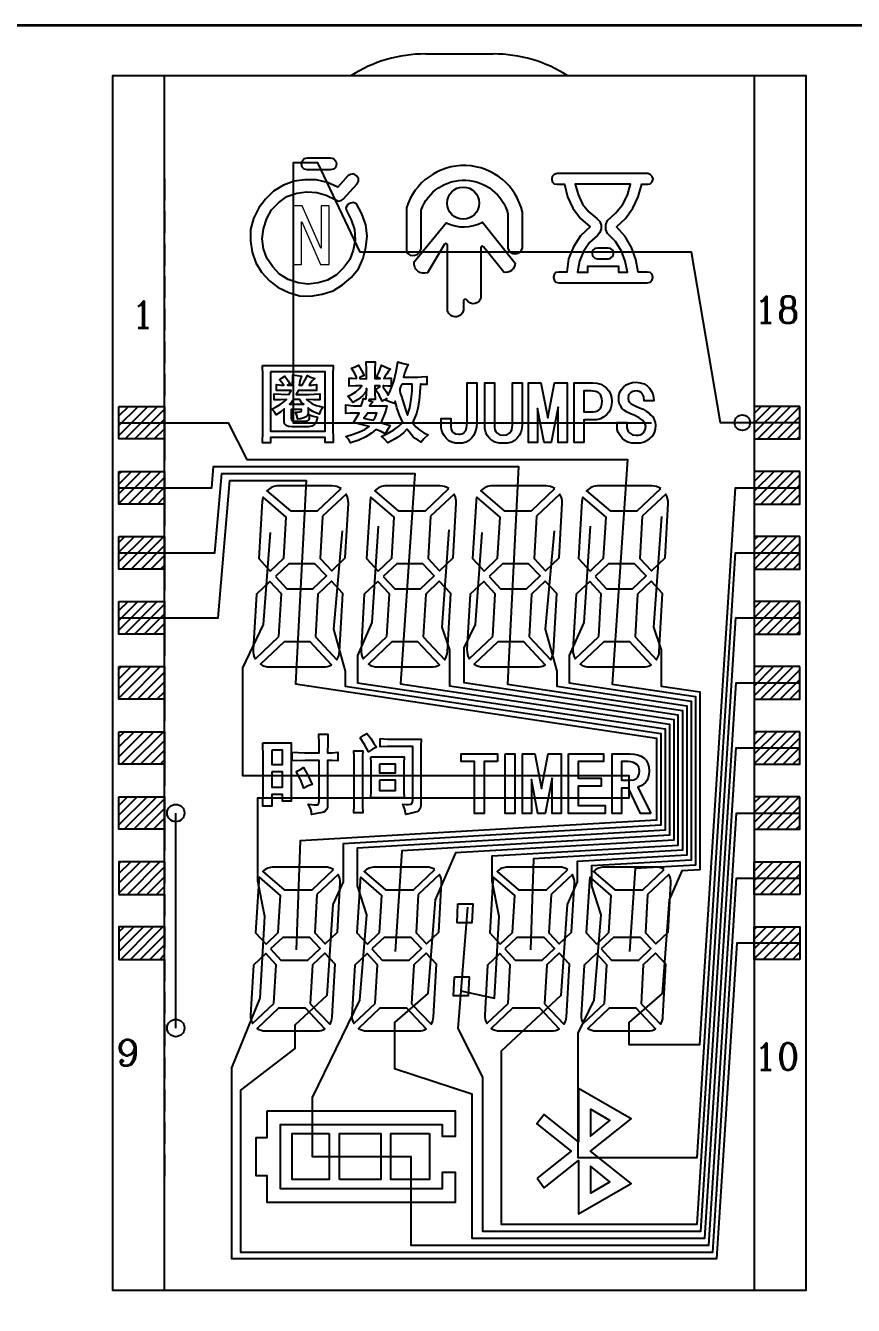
# Model space of a CAD drawing. Header units: millimetres. Extents: x 625 to 800, y 257 to 308.
# Drawn here: x 728.03 to 747.12, y 278.74 to 308.25 of the extents above; entities that cross this region are included whole.
import ezdxf

# ---------------------------------------------------------------- set-up
doc = ezdxf.new("R2010")
doc.units = ezdxf.units.MM
doc.linetypes.add('DASHED', pattern=[0.75, 0.5, -0.25])
doc.layers.add('B', color=4, linetype='Continuous')
doc.layers.add('SEG1', color=5, linetype='Continuous')
doc.styles.add('ROMANC', font='romanc', dxfattribs={"width": 0.8, "height": 1})

msp = doc.modelspace()

# ---------------------------------------------------------------- hatches: boundary and pattern name
h = msp.add_hatch()
h.set_pattern_fill('ANSI31', color=256, scale=0.05, style=0)
h.set_pattern_definition([(45, (-53.55466, 0), (-0.112253202, 0.112253202), [])])
h.paths.add_polyline_path([(730.18, 290.468), (731.23, 290.468), (731.23, 289.718), (730.18, 289.718)])
h.paths.add_polyline_path([(730.18, 291.968), (731.23, 291.968), (731.23, 291.218), (730.18, 291.218)])
h.paths.add_polyline_path([(730.18, 293.468), (731.23, 293.468), (731.23, 292.718), (730.18, 292.718)])
h.paths.add_polyline_path([(730.18, 294.968), (731.23, 294.968), (731.23, 294.218), (730.18, 294.218)])
h.paths.add_polyline_path([(730.18, 296.468), (731.23, 296.468), (731.23, 295.718), (730.18, 295.718)])
h.paths.add_polyline_path([(730.18, 297.968), (731.23, 297.968), (731.23, 297.218), (730.18, 297.218)])
h.paths.add_polyline_path([(730.18, 299.468), (731.23, 299.468), (731.23, 298.718), (730.18, 298.718)])
h.paths.add_polyline_path([(730.18, 288.218), (731.23, 288.218), (731.23, 288.968), (730.18, 288.968)])
h.paths.add_polyline_path([(730.18, 286.718), (731.23, 286.718), (731.23, 287.468), (730.18, 287.468)])
h.paths.add_polyline_path([(745.88, 290.468), (744.83, 290.468), (744.83, 289.718), (745.88, 289.718)])
h.paths.add_polyline_path([(745.88, 291.968), (744.83, 291.968), (744.83, 291.218), (745.88, 291.218)])
h.paths.add_polyline_path([(745.88, 293.468), (744.83, 293.468), (744.83, 292.718), (745.88, 292.718)])
h.paths.add_polyline_path([(745.88, 294.968), (744.83, 294.968), (744.83, 294.218), (745.88, 294.218)])
h.paths.add_polyline_path([(745.88, 296.468), (744.83, 296.468), (744.83, 295.718), (745.88, 295.718)])
h.paths.add_polyline_path([(745.88, 297.968), (744.83, 297.968), (744.83, 297.218), (745.88, 297.218)])
h.paths.add_polyline_path([(745.88, 299.468), (744.83, 299.468), (744.83, 298.718), (745.88, 298.718)])
h.paths.add_polyline_path([(745.88, 288.218), (744.83, 288.218), (744.83, 288.968), (745.88, 288.968)])
h.paths.add_polyline_path([(745.88, 286.718), (744.83, 286.718), (744.83, 287.468), (745.88, 287.468)])

# ---------------------------------------------------------------- linework, layer by layer
at = {"color": 7, "linetype": 'Continuous', "lineweight": 25}
for points in [[(737.247, 307.593, 0.143639), (735.53, 307.093)], [(740.53, 307.093, 0.143639), (738.813, 307.593)]]:
    msp.add_lwpolyline(points, format="xyb", dxfattribs=at)
for points in [[(737.247, 307.593), (738.813, 307.593)], [(731.23, 279.093), (731.23, 307.093)]]:
    msp.add_lwpolyline(points, dxfattribs=at)
at = {"lineweight": 25}
msp.add_lwpolyline([(744.83, 307.093), (731.23, 307.093), (730.03, 307.093), (730.03, 279.093), (746.03, 279.093), (746.03, 307.093), (744.83, 307.093), (744.83, 279.093), (746.03, 279.093)], dxfattribs=at)
for points in [[(734.406, 305.125), (734.452, 305.186), (734.529, 305.202), (735.054, 305.202), (735.131, 305.186), (735.178, 305.125), (735.193, 305.063), (735.178, 304.986), (735.131, 304.939), (735.054, 304.924), (734.529, 304.924), (734.452, 304.939), (734.406, 304.986), (734.39, 305.063)], [(734.869, 302.052), (735.116, 302.129), (735.332, 302.268), (735.533, 302.438), (735.703, 302.639), (735.811, 302.886), (735.873, 303.133), (735.903, 303.395), (735.873, 303.658), (735.78, 303.905), (735.656, 304.136), (735.579, 304.167), (735.517, 304.152), (735.456, 304.121), (735.409, 304.044), (735.425, 303.982), (735.533, 303.766), (735.61, 303.55), (735.625, 303.303), (735.579, 303.071), (735.502, 302.855), (735.363, 302.67), (735.193, 302.5), (734.992, 302.376), (734.776, 302.314), (734.545, 302.284), (734.313, 302.314), (734.081, 302.392), (733.881, 302.515), (733.726, 302.685), (733.587, 302.886), (733.51, 303.102), (733.479, 303.334), (733.51, 303.565), (733.587, 303.797), (733.695, 303.997), (733.865, 304.167), (734.051, 304.306), (734.282, 304.383), (734.514, 304.414), (734.745, 304.399), (734.962, 304.337), (735.178, 304.229), (735.239, 304.198), (735.301, 304.214), (735.348, 304.244), (735.672, 304.6), (735.703, 304.661), (735.703, 304.723), (735.656, 304.785), (735.595, 304.831), (735.517, 304.816), (735.456, 304.785), (735.224, 304.522), (734.992, 304.63), (734.73, 304.692), (734.467, 304.692), (734.22, 304.661), (733.973, 304.569), (733.742, 304.43), (733.557, 304.244), (733.402, 304.044), (733.279, 303.797), (733.217, 303.55), (733.217, 303.287), (733.248, 303.025), (733.34, 302.778), (733.464, 302.562), (733.649, 302.361), (733.85, 302.206), (734.097, 302.098), (734.344, 302.021), (734.606, 302.006)], [(742.474, 304.645), (742.502, 304.714), (742.474, 304.769), (742.433, 304.811), (742.377, 304.839), (740.285, 304.839), (740.216, 304.811), (740.174, 304.769), (740.16, 304.714), (740.174, 304.645), (740.216, 304.603), (740.285, 304.589), (740.451, 304.589), (740.521, 304.298), (740.645, 304.035), (740.825, 303.799), (741.047, 303.605), (740.825, 303.397), (740.659, 303.148), (740.548, 302.871), (740.507, 302.566), (740.327, 302.566), (740.257, 302.552), (740.216, 302.51), (740.202, 302.441), (740.216, 302.386), (740.257, 302.33), (740.327, 302.316), (742.364, 302.316), (742.433, 302.33), (742.474, 302.386), (742.488, 302.441), (742.474, 302.51), (742.433, 302.552), (742.364, 302.566), (742.156, 302.566), (742.1, 302.857), (742.003, 303.134), (741.851, 303.383), (741.657, 303.605), (741.865, 303.799), (742.031, 304.035), (742.156, 304.298), (742.239, 304.589), (742.377, 304.589), (742.433, 304.603)], [(741.407, 303.55), (741.407, 303.661), (741.449, 303.758), (741.629, 303.924), (741.795, 304.118), (741.906, 304.34), (741.976, 304.589), (740.701, 304.589), (740.77, 304.354), (740.867, 304.132), (741.019, 303.952), (741.2, 303.799), (741.269, 303.73), (741.297, 303.647), (741.297, 303.564), (741.269, 303.481), (741.213, 303.411), (741.033, 303.245), (740.895, 303.037), (740.798, 302.815), (740.756, 302.566), (740.992, 302.566), (740.992, 302.704), (741.698, 302.704), (741.698, 302.566), (741.906, 302.566), (741.851, 302.815), (741.768, 303.051), (741.629, 303.273), (741.449, 303.453)], [(741.158, 303.106), (741.103, 303.065), (741.089, 302.995), (741.103, 302.94), (741.158, 302.885), (741.213, 302.871), (741.463, 302.871), (741.518, 302.885), (741.574, 302.94), (741.588, 302.995), (741.574, 303.065), (741.518, 303.106), (741.463, 303.12), (741.213, 303.12)]]:
    msp.add_lwpolyline(points, close=True)
at = {"ltscale": 0.5}
for points in [[(739.148, 303.909), (739.148, 303.117, 0.793222), (739.484, 303.125), (739.484, 303.95, 0.766049), (736.81, 304.043), (736.81, 303.02, 0.646609), (737.146, 303.103), (737.146, 303.989, -0.735139)], [(737.754, 301.702), (737.754, 303.19, 0.76026), (737.691, 303.207), (737.295, 302.548, -0.547326), (736.984, 302.798), (737.725, 303.704, 0.248585), (738.563, 303.718), (739.315, 302.769, -0.476042), (739.052, 302.561), (738.584, 303.15, 0.710564), (738.525, 303.129), (738.525, 301.998, -0.737961), (738.206, 301.915, 0.79234), (738.123, 301.896), (738.123, 301.685, -0.871206)], [(735.302, 297.572, 0.147683), (735.093, 297.635), (733.861, 297.635, 0.201338), (733.592, 297.522), (734.132, 297.059), (734.759, 297.059)], [(734.876, 296.935), (734.821, 295.959), (735.087, 295.678), (735.399, 295.974), (735.47, 297.236, 0.147647), (735.419, 297.448)], [(737.79, 297.572, 0.147683), (737.581, 297.635), (736.349, 297.635, 0.201338), (736.079, 297.522), (736.62, 297.059), (737.247, 297.059)], [(737.364, 296.935), (737.309, 295.959), (737.574, 295.678), (737.887, 295.974), (737.958, 297.236, 0.147647), (737.907, 297.448)], [(740.233, 297.572, 0.147683), (740.023, 297.635), (738.792, 297.635, 0.201338), (738.522, 297.522), (739.063, 297.059), (739.69, 297.059)], [(739.807, 296.935), (739.752, 295.959), (740.017, 295.678), (740.33, 295.974), (740.401, 297.236, 0.147647), (740.349, 297.448)], [(742.675, 297.572, 0.147683), (742.466, 297.635), (741.235, 297.635, 0.201338), (740.965, 297.522), (741.506, 297.059), (742.132, 297.059)], [(742.249, 296.935), (742.195, 295.959), (742.46, 295.678), (742.773, 295.974), (742.844, 297.236, 0.147647), (742.792, 297.448)], [(733.67, 295.673), (733.981, 295.966), (734.039, 296.914), (733.502, 297.375, 0.063852), (733.484, 297.28), (733.403, 295.959)], [(736.158, 295.673), (736.469, 295.966), (736.527, 296.914), (735.99, 297.375, 0.063852), (735.972, 297.28), (735.891, 295.959)], [(738.601, 295.673), (738.912, 295.966), (738.97, 296.914), (738.433, 297.375, 0.063852), (738.415, 297.28), (738.334, 295.959)], [(741.044, 295.673), (741.355, 295.966), (741.413, 296.914), (740.875, 297.375, 0.063852), (740.857, 297.28), (740.777, 295.959)], [(733.87, 294.161), (733.927, 295.148), (733.662, 295.432), (733.349, 295.138), (733.275, 293.861, 0.147935), (733.326, 293.648)], [(734.71, 294.154), (735.205, 293.629, 0.133239), (735.268, 293.817), (735.345, 295.158), (735.08, 295.438), (734.766, 295.142)], [(736.358, 294.161), (736.415, 295.148), (736.15, 295.432), (735.837, 295.138), (735.763, 293.861, 0.147935), (735.814, 293.648)], [(737.197, 294.154), (737.693, 293.629, 0.133239), (737.756, 293.817), (737.832, 295.158), (737.568, 295.438), (737.254, 295.142)], [(738.801, 294.161), (738.858, 295.148), (738.593, 295.432), (738.28, 295.138), (738.206, 293.861, 0.147935), (738.257, 293.648)], [(739.64, 294.154), (740.136, 293.629, 0.133239), (740.198, 293.817), (740.275, 295.158), (740.01, 295.438), (739.697, 295.142)], [(741.243, 294.161), (741.301, 295.148), (741.036, 295.432), (740.723, 295.138), (740.649, 293.861, 0.147935), (740.7, 293.648)], [(742.083, 294.154), (742.578, 293.629, 0.133239), (742.641, 293.817), (742.718, 295.158), (742.453, 295.438), (742.14, 295.142)], [(733.987, 294.037), (733.443, 293.524, 0.147935), (733.653, 293.461), (734.89, 293.461, 0.133239), (735.081, 293.512), (734.586, 294.037)], [(736.475, 294.037), (735.931, 293.524, 0.147935), (736.14, 293.461), (737.378, 293.461, 0.133239), (737.569, 293.512), (737.074, 294.037)], [(738.917, 294.037), (738.374, 293.524, 0.147935), (738.583, 293.461), (739.821, 293.461, 0.133239), (740.012, 293.512), (739.517, 294.037)], [(741.36, 294.037), (740.816, 293.524, 0.147935), (741.026, 293.461), (742.264, 293.461, 0.133239), (742.455, 293.512), (741.959, 294.037)], [(733.571, 287.072), (733.852, 287.336), (733.904, 288.195), (733.418, 288.611, 0.063852), (733.402, 288.526), (733.329, 287.33)], [(735.128, 288.79, 0.147683), (734.939, 288.847), (733.744, 288.847, 0.201338), (733.499, 288.744), (733.989, 288.325), (734.637, 288.325)], [(734.743, 288.213), (734.694, 287.33), (734.934, 287.076), (735.217, 287.344), (735.281, 288.486, 0.147647), (735.234, 288.678)], [(735.908, 287.072), (736.19, 287.336), (736.242, 288.195), (735.756, 288.611, 0.063852), (735.74, 288.526), (735.667, 287.33)], [(737.466, 288.79, 0.147683), (737.277, 288.847), (736.081, 288.847, 0.201338), (735.837, 288.744), (736.326, 288.325), (736.975, 288.325)], [(737.08, 288.213), (737.031, 287.33), (737.271, 287.076), (737.554, 287.344), (737.618, 288.486, 0.147647), (737.572, 288.678)], [(738.973, 287.072), (739.254, 287.336), (739.306, 288.195), (738.82, 288.611, 0.063852), (738.804, 288.526), (738.731, 287.33)], [(740.53, 288.79, 0.147683), (740.341, 288.847), (739.145, 288.847, 0.201338), (738.901, 288.744), (739.391, 288.325), (740.039, 288.325)], [(740.145, 288.213), (740.095, 287.33), (740.335, 287.076), (740.619, 287.344), (740.683, 288.486, 0.147647), (740.636, 288.678)], [(741.198, 287.072), (741.48, 287.336), (741.532, 288.195), (741.046, 288.611, 0.063852), (741.03, 288.526), (740.957, 287.33)], [(742.756, 288.79, 0.147683), (742.567, 288.847), (741.371, 288.847, 0.201338), (741.127, 288.744), (741.616, 288.325), (742.265, 288.325)], [(742.371, 288.213), (742.321, 287.33), (742.561, 287.076), (742.844, 287.344), (742.908, 288.486, 0.147647), (742.862, 288.678)], [(733.751, 285.703), (733.803, 286.597), (733.563, 286.854), (733.28, 286.587), (733.213, 285.432, 0.147935), (733.259, 285.239)], [(734.593, 285.697), (735.041, 285.222, 0.133239), (735.097, 285.392), (735.167, 286.605), (734.927, 286.859), (734.644, 286.591)], [(736.089, 285.703), (736.141, 286.597), (735.901, 286.854), (735.618, 286.587), (735.551, 285.432, 0.147935), (735.597, 285.239)], [(736.93, 285.697), (737.378, 285.222, 0.133239), (737.435, 285.392), (737.504, 286.605), (737.265, 286.859), (736.981, 286.591)], [(739.153, 285.703), (739.205, 286.597), (738.965, 286.854), (738.682, 286.587), (738.615, 285.432, 0.147935), (738.661, 285.239)], [(739.994, 285.697), (740.443, 285.222, 0.133239), (740.499, 285.392), (740.569, 286.605), (740.329, 286.859), (740.046, 286.591)], [(741.379, 285.703), (741.431, 286.597), (741.191, 286.854), (740.908, 286.587), (740.841, 285.432, 0.147935), (740.887, 285.239)], [(742.22, 285.697), (742.668, 285.222, 0.133239), (742.725, 285.392), (742.795, 286.605), (742.555, 286.859), (742.271, 286.591)], [(733.857, 285.591), (733.365, 285.127, 0.147935), (733.555, 285.07), (734.756, 285.07, 0.133239), (734.929, 285.117), (734.481, 285.591)], [(736.195, 285.591), (735.703, 285.127, 0.147935), (735.892, 285.07), (737.094, 285.07, 0.133239), (737.266, 285.117), (736.818, 285.591)], [(739.259, 285.591), (738.767, 285.127, 0.147935), (738.957, 285.07), (740.158, 285.07, 0.133239), (740.331, 285.117), (739.883, 285.591)], [(741.485, 285.591), (740.993, 285.127, 0.147935), (741.182, 285.07), (742.384, 285.07, 0.133239), (742.556, 285.117), (742.108, 285.591)]]:
    msp.add_lwpolyline(points, format="xyb", close=True, dxfattribs=at)
at = {"linetype": 'DASHED'}
msp.add_lwpolyline([(731.23, 304.718), (731.23, 281.468)], dxfattribs=at)
at = {"ltscale": 0.5}
for points in [[(733.487, 300.409), (735.118, 300.409), (735.11, 300.192), (735.11, 299.967), (735.11, 299.14), (735.11, 299.027), (735.11, 298.907), (735.118, 298.778), (735.118, 298.634), (734.933, 298.634), (734.933, 298.754), (733.672, 298.754), (733.672, 298.626), (733.487, 298.626), (733.495, 298.891), (733.495, 299.148), (733.495, 299.967), (733.495, 300.184), (733.487, 300.409)], [(733.672, 300.264), (733.672, 298.899), (734.933, 298.899), (734.933, 300.264), (733.672, 300.264)], [(736.7, 299.983), (736.676, 299.919), (736.66, 299.871), (736.66, 299.838), (736.668, 299.774), (736.692, 299.694), (736.724, 299.597), (736.756, 299.493), (736.788, 299.397), (736.812, 299.324), (736.837, 299.268), (736.885, 299.437), (736.917, 299.638), (736.941, 299.822), (736.941, 299.983), (736.7, 299.983)], [(738.43, 299.098), (738.422, 298.987), (738.398, 298.884), (738.366, 298.804), (738.311, 298.733), (738.255, 298.685), (738.184, 298.646), (738.105, 298.622), (738.017, 298.622), (737.93, 298.622), (737.859, 298.646), (737.787, 298.677), (737.724, 298.733), (737.676, 298.796), (737.637, 298.876), (737.613, 298.971), (737.613, 299.09), (737.613, 299.193), (737.835, 299.193), (737.835, 299.066), (737.835, 299.003), (737.843, 298.947), (737.859, 298.907), (737.883, 298.876), (737.938, 298.836), (738.009, 298.828), (738.049, 298.828), (738.089, 298.836), (738.128, 298.852), (738.152, 298.884), (738.176, 298.915), (738.192, 298.963), (738.2, 299.026), (738.208, 299.098), (738.208, 300.009), (738.43, 300.009), (738.43, 299.098)], [(739.476, 299.05), (739.468, 298.955), (739.444, 298.868), (739.413, 298.796), (739.365, 298.733), (739.31, 298.685), (739.238, 298.646), (739.143, 298.622), (739.048, 298.622), (738.945, 298.622), (738.85, 298.646), (738.778, 298.685), (738.723, 298.733), (738.675, 298.796), (738.644, 298.868), (738.62, 298.955), (738.62, 299.05), (738.62, 300.009), (738.842, 300.009), (738.842, 299.042), (738.842, 298.987), (738.85, 298.931), (738.874, 298.892), (738.897, 298.86), (738.961, 298.812), (739.048, 298.804), (739.127, 298.812), (739.191, 298.86), (739.214, 298.892), (739.238, 298.931), (739.246, 298.987), (739.254, 299.042), (739.254, 300.009), (739.476, 300.009), (739.476, 299.05)], [(741.545, 299.589), (741.537, 299.494), (741.513, 299.407), (741.474, 299.335), (741.426, 299.272), (741.363, 299.224), (741.284, 299.185), (741.196, 299.161), (741.101, 299.161), (740.903, 299.161), (740.903, 298.638), (740.681, 298.638), (740.681, 300.009), (741.109, 300.009), (741.204, 300.001), (741.291, 299.978), (741.363, 299.938), (741.426, 299.89), (741.474, 299.827), (741.513, 299.756), (741.537, 299.676), (741.545, 299.589)], [(741.323, 299.589), (741.315, 299.653), (741.299, 299.7), (741.284, 299.74), (741.252, 299.771), (741.22, 299.795), (741.173, 299.811), (741.117, 299.819), (741.062, 299.827), (740.903, 299.827), (740.903, 299.343), (741.062, 299.343), (741.117, 299.343), (741.173, 299.351), (741.22, 299.367), (741.252, 299.391), (741.284, 299.423), (741.299, 299.462), (741.315, 299.518), (741.323, 299.589)], [(742.552, 299.034), (742.544, 298.947), (742.52, 298.86), (742.481, 298.788), (742.425, 298.733), (742.362, 298.685), (742.29, 298.646), (742.203, 298.622), (742.108, 298.622), (742.005, 298.622), (741.918, 298.646), (741.846, 298.685), (741.783, 298.733), (741.735, 298.796), (741.696, 298.868), (741.672, 298.939), (741.672, 299.026), (741.672, 299.098), (741.894, 299.098), (741.894, 299.034), (741.894, 298.979), (741.91, 298.931), (741.926, 298.892), (741.957, 298.86), (742.021, 298.812), (742.108, 298.804), (742.156, 298.804), (742.203, 298.812), (742.243, 298.836), (742.275, 298.86), (742.314, 298.931), (742.33, 299.01), (742.306, 299.082), (742.259, 299.145), (742.179, 299.201), (742.06, 299.264), (741.973, 299.296), (741.902, 299.335), (741.838, 299.375), (741.783, 299.423), (741.751, 299.47), (741.72, 299.518), (741.704, 299.581), (741.704, 299.637), (741.704, 299.716), (741.728, 299.795), (741.767, 299.859), (741.815, 299.914), (741.878, 299.962), (741.949, 299.993), (742.021, 300.017), (742.108, 300.025), (742.203, 300.009), (742.29, 299.986), (742.362, 299.946), (742.417, 299.89), (742.457, 299.827), (742.489, 299.756), (742.504, 299.676), (742.512, 299.597), (742.29, 299.597), (742.282, 299.692), (742.243, 299.764), (742.219, 299.787), (742.187, 299.811), (742.148, 299.819), (742.108, 299.827), (742.029, 299.811), (741.973, 299.779), (741.934, 299.732), (741.926, 299.661), (741.934, 299.605), (741.965, 299.557), (741.989, 299.526), (742.037, 299.502), (742.1, 299.47), (742.187, 299.439), (742.267, 299.407), (742.338, 299.359), (742.401, 299.32), (742.449, 299.264), (742.496, 299.217), (742.52, 299.161), (742.544, 299.098), (742.552, 299.034)], [(734.208, 299.625), (734.164, 299.573), (734.112, 299.521), (734.445, 299.521), (734.393, 299.558), (734.349, 299.625), (734.208, 299.625)], [(735.905, 299.316), (735.873, 299.252), (735.825, 299.196), (735.921, 299.172), (736.041, 299.148), (736.09, 299.212), (736.13, 299.316), (735.905, 299.316)], [(734.175, 291.499), (734.311, 291.491), (734.455, 291.483), (734.622, 291.483), (734.798, 291.483), (734.798, 291.698), (734.79, 291.914), (734.997, 291.914), (734.997, 291.706), (734.989, 291.483), (735.093, 291.483), (735.228, 291.499), (735.228, 291.3), (735.093, 291.307), (734.989, 291.307), (734.989, 290.279), (734.989, 290.223), (734.965, 290.175), (734.933, 290.135), (734.893, 290.111), (734.837, 290.095), (734.774, 290.087), (734.702, 290.071), (734.622, 290.063), (734.622, 290.119), (734.606, 290.175), (734.582, 290.231), (734.542, 290.295), (734.622, 290.287), (734.678, 290.279), (734.726, 290.279), (734.75, 290.279), (734.774, 290.287), (734.782, 290.303), (734.79, 290.326), (734.798, 290.358), (734.798, 291.307), (734.471, 291.307), (734.175, 291.3), (734.175, 291.499)], [(735.739, 291.826), (735.826, 291.89), (735.898, 291.93), (735.946, 291.874), (735.994, 291.802), (736.05, 291.714), (736.122, 291.611), (736.026, 291.563), (735.938, 291.507), (735.842, 291.674), (735.739, 291.826)], [(733.497, 291.714), (734.151, 291.714), (734.151, 291.563), (734.151, 291.395), (734.151, 291.22), (734.151, 291.02), (734.151, 290.821), (734.151, 290.653), (734.151, 290.502), (734.151, 290.366), (733.952, 290.366), (733.952, 290.518), (733.705, 290.518), (733.705, 290.255), (733.497, 290.255), (733.505, 290.637), (733.505, 291.004), (733.505, 291.363), (733.497, 291.714)], [(733.705, 291.539), (733.705, 291.212), (733.952, 291.212), (733.952, 291.539), (733.705, 291.539)], [(735.795, 290.43), (735.795, 290.263), (735.803, 290.095), (735.595, 290.095), (735.603, 290.271), (735.603, 290.438), (735.603, 291.244), (735.603, 291.395), (735.595, 291.531), (735.803, 291.531), (735.795, 291.411), (735.795, 291.292), (735.795, 290.43)], [(736.201, 291.81), (736.369, 291.794), (736.536, 291.794), (737.15, 291.794), (737.143, 291.642), (737.143, 291.483), (737.143, 290.342), (737.143, 290.263), (737.127, 290.199), (737.095, 290.151), (737.047, 290.119), (736.927, 290.087), (736.792, 290.063), (736.776, 290.175), (736.728, 290.295), (736.8, 290.287), (736.855, 290.287), (736.895, 290.295), (736.919, 290.295), (736.943, 290.326), (736.959, 290.382), (736.959, 291.627), (736.544, 291.627), (736.369, 291.627), (736.201, 291.619), (736.201, 291.81)], [(735.986, 291.387), (736.76, 291.387), (736.752, 291.244), (736.752, 291.116), (736.752, 290.709), (736.752, 290.59), (736.76, 290.446), (735.986, 290.446), (735.994, 290.598), (735.994, 290.717), (735.994, 291.116), (735.994, 291.244), (735.986, 291.387)], [(738.911, 291.278), (738.601, 291.278), (738.601, 290.086), (738.379, 290.086), (738.379, 291.278), (738.068, 291.278), (738.068, 291.461), (738.911, 291.461), (738.911, 291.278)], [(742.449, 290.086), (742.211, 290.086), (741.932, 290.666), (741.773, 290.666), (741.773, 290.086), (741.551, 290.086), (741.551, 291.461), (741.964, 291.461), (742.052, 291.453), (742.139, 291.437), (742.219, 291.406), (742.282, 291.366), (742.338, 291.31), (742.378, 291.239), (742.402, 291.159), (742.409, 291.056), (742.402, 290.984), (742.386, 290.913), (742.362, 290.849), (742.322, 290.801), (742.235, 290.73), (742.147, 290.69), (742.449, 290.086)], [(742.187, 291.064), (742.179, 291.103), (742.171, 291.151), (742.147, 291.183), (742.123, 291.215), (742.083, 291.239), (742.044, 291.262), (741.988, 291.27), (741.924, 291.278), (741.773, 291.278), (741.773, 290.849), (741.972, 290.849), (742.052, 290.857), (742.115, 290.889), (742.147, 290.921), (742.163, 290.96), (742.179, 291), (742.187, 291.064)], [(733.705, 291.044), (733.705, 290.693), (733.952, 290.693), (733.952, 291.044), (733.705, 291.044)], [(734.263, 291.052), (734.351, 291.092), (734.439, 291.14), (734.542, 290.949), (734.638, 290.749), (734.542, 290.717), (734.447, 290.669), (734.367, 290.869), (734.263, 291.052)], [(736.185, 291.22), (736.185, 291.02), (736.56, 291.02), (736.56, 291.22), (736.185, 291.22)], [(736.185, 290.853), (736.185, 290.614), (736.56, 290.614), (736.56, 290.853), (736.185, 290.853)]]:
    msp.add_lwpolyline(points, dxfattribs=at)
for points in [[(736.082, 300.103), (736.194, 300.111), (736.207, 300.111), (736.194, 300.117), (736.122, 300.141), (736.178, 300.269), (736.234, 300.422), (736.347, 300.366), (736.443, 300.326), (736.395, 300.277), (736.355, 300.221), (736.322, 300.165), (736.29, 300.111), (736.29, 300.111), (736.379, 300.12), (736.459, 300.12), (736.459, 299.935), (736.379, 299.935), (736.29, 299.943), (736.273, 299.943), (736.273, 299.913), (736.339, 299.814), (736.391, 299.725), (736.427, 299.806), (736.515, 300.039), (736.571, 300.272), (736.612, 300.497), (736.732, 300.457), (736.853, 300.433), (736.812, 300.36), (736.788, 300.296), (736.764, 300.232), (736.74, 300.144), (737.069, 300.144), (737.158, 300.152), (737.278, 300.16), (737.278, 299.975), (737.222, 299.975), (737.182, 299.975), (737.15, 299.983), (737.134, 299.983), (737.126, 299.903), (737.118, 299.806), (737.11, 299.686), (737.094, 299.557), (737.069, 299.429), (737.045, 299.308), (736.997, 299.196), (736.949, 299.091), (737.029, 298.995), (737.118, 298.923), (737.214, 298.859), (737.31, 298.81), (737.214, 298.722), (737.15, 298.642), (737.077, 298.69), (737.013, 298.73), (736.965, 298.77), (736.925, 298.81), (736.869, 298.883), (736.82, 298.947), (736.748, 298.867), (736.668, 298.794), (736.612, 298.762), (736.547, 298.722), (736.467, 298.674), (736.379, 298.626), (736.314, 298.706), (736.234, 298.778), (736.387, 298.85), (736.515, 298.931), (736.636, 299.011), (736.724, 299.099), (736.652, 299.268), (736.588, 299.437), (736.571, 299.509), (736.551, 299.592), (736.531, 299.533), (736.443, 299.565), (736.339, 299.605), (736.357, 299.647), (736.339, 299.638), (736.25, 299.589), (736.178, 299.734), (736.098, 299.854), (736.17, 299.903), (736.196, 299.923), (736.196, 299.943), (736.194, 299.943), (736.082, 299.943), (736.082, 299.782), (736.09, 299.63), (735.957, 299.63), (735.946, 299.607), (736.033, 299.573), (735.993, 299.525), (735.961, 299.485), (736.242, 299.485), (736.355, 299.485), (736.331, 299.373), (736.298, 299.276), (736.258, 299.18), (736.218, 299.091), (736.331, 299.059), (736.435, 299.027), (736.371, 298.931), (736.322, 298.834), (736.226, 298.891), (736.106, 298.939), (736.001, 298.85), (735.873, 298.77), (735.712, 298.69), (735.519, 298.626), (735.479, 298.706), (735.415, 298.778), (735.584, 298.826), (735.728, 298.883), (735.849, 298.939), (735.953, 299.003), (735.768, 299.051), (735.592, 299.099), (735.648, 299.196), (735.72, 299.316), (735.656, 299.316), (735.592, 299.316), (735.511, 299.316), (735.415, 299.308), (735.415, 299.501), (735.592, 299.485), (735.768, 299.485), (735.792, 299.549), (735.816, 299.654), (735.874, 299.633), (735.882, 299.651), (735.889, 299.758), (735.889, 299.879), (735.889, 299.838), (735.873, 299.806), (735.841, 299.758), (735.8, 299.718), (735.696, 299.63), (735.576, 299.557), (735.519, 299.63), (735.455, 299.702), (735.543, 299.742), (735.64, 299.806), (735.728, 299.879), (735.784, 299.943), (735.64, 299.943), (735.487, 299.935), (735.487, 300.12), (735.567, 300.12), (735.654, 300.111), (735.654, 300.141), (735.616, 300.229), (735.543, 300.35), (735.624, 300.382), (735.704, 300.422), (735.776, 300.294), (735.833, 300.181), (735.752, 300.141), (735.731, 300.131), (735.731, 300.111), (735.768, 300.111), (735.889, 300.103), (735.889, 300.312), (735.881, 300.497), (736.09, 300.497), (736.082, 300.312)], [(734.186, 300.084), (734.186, 300.195), (734.289, 300.18), (734.386, 300.165), (734.356, 300.077), (734.334, 299.958), (734.408, 299.958), (734.475, 300.077), (734.526, 300.18), (734.6, 300.143), (734.697, 300.114), (734.63, 300.047), (734.563, 299.958), (734.593, 299.958), (734.63, 299.958), (734.674, 299.966), (734.734, 299.973), (734.734, 299.832), (734.623, 299.832), (734.541, 299.832), (734.312, 299.832), (734.289, 299.781), (734.267, 299.744), (734.563, 299.744), (734.682, 299.751), (734.815, 299.758), (734.815, 299.618), (734.667, 299.618), (734.504, 299.625), (734.549, 299.588), (734.623, 299.544), (734.674, 299.514), (734.734, 299.492), (734.808, 299.47), (734.889, 299.447), (734.83, 299.366), (734.8, 299.292), (734.719, 299.322), (734.652, 299.351), (734.593, 299.388), (734.541, 299.433), (734.541, 299.359), (734.541, 299.314), (734.534, 299.277), (734.519, 299.248), (734.497, 299.225), (734.46, 299.211), (734.423, 299.196), (734.363, 299.181), (734.304, 299.174), (734.282, 299.255), (734.252, 299.336), (734.312, 299.336), (734.349, 299.344), (734.378, 299.351), (734.386, 299.366), (734.386, 299.396), (734.149, 299.396), (734.149, 299.196), (734.156, 299.166), (734.171, 299.144), (734.201, 299.137), (734.245, 299.129), (734.482, 299.129), (734.526, 299.137), (734.549, 299.151), (734.563, 299.166), (734.571, 299.188), (734.571, 299.225), (734.571, 299.277), (734.66, 299.24), (734.756, 299.218), (734.741, 299.166), (734.726, 299.114), (734.711, 299.077), (734.689, 299.048), (734.667, 299.025), (734.637, 299.011), (734.593, 299.003), (734.549, 298.996), (734.164, 298.996), (734.09, 299.003), (734.038, 299.025), (734.001, 299.063), (733.993, 299.122), (733.993, 299.41), (733.912, 299.344), (733.808, 299.277), (733.764, 299.344), (733.705, 299.403), (733.808, 299.455), (733.897, 299.514), (733.979, 299.573), (734.045, 299.625), (733.905, 299.618), (733.757, 299.618), (733.757, 299.758), (733.919, 299.751), (734.104, 299.744), (734.127, 299.795), (734.149, 299.832), (733.964, 299.832), (733.816, 299.832), (733.816, 299.973), (733.875, 299.966), (733.919, 299.958), (733.956, 299.958), (733.979, 299.958), (733.934, 300.017), (733.882, 300.084), (733.942, 300.128), (734.008, 300.165), (734.075, 300.069), (734.127, 299.98), (734.067, 299.958), (734.171, 299.958)], [(740.308, 299.458), (740.15, 298.638), (739.983, 298.638), (739.833, 299.417), (739.833, 298.638), (739.627, 298.638), (739.627, 300.009), (739.912, 300.009), (740.067, 299.207), (740.221, 300.009), (740.515, 300.009), (740.515, 298.638), (740.308, 298.638)], [(733.786, 295.549), (734.051, 295.265), (734.65, 295.265), (734.963, 295.561), (734.698, 295.842), (734.098, 295.842)], [(736.274, 295.549), (736.538, 295.265), (737.137, 295.265), (737.451, 295.561), (737.185, 295.842), (736.586, 295.842)], [(738.717, 295.549), (738.981, 295.265), (739.58, 295.265), (739.894, 295.561), (739.628, 295.842), (739.028, 295.842)], [(741.16, 295.549), (741.424, 295.265), (742.023, 295.265), (742.336, 295.561), (742.071, 295.842), (741.471, 295.842)], [(739.086, 291.461), (739.309, 291.461), (739.309, 290.086), (739.086, 290.086)], [(740.167, 290.908), (740.008, 290.086), (739.841, 290.086), (739.69, 290.867), (739.69, 290.086), (739.483, 290.086), (739.483, 291.461), (739.769, 291.461), (739.924, 290.656), (740.08, 291.461), (740.374, 291.461), (740.374, 290.086), (740.167, 290.086)], [(740.549, 291.461), (741.352, 291.461), (741.352, 291.278), (740.771, 291.278), (740.771, 290.897), (741.304, 290.897), (741.304, 290.714), (740.771, 290.714), (740.771, 290.268), (741.392, 290.268), (741.392, 290.086), (740.549, 290.086)], [(737.998, 288.003), (738.341, 288.003), (738.319, 287.561), (737.977, 287.561)], [(733.676, 286.959), (733.915, 286.703), (734.538, 286.703), (734.822, 286.971), (734.582, 287.224), (733.958, 287.224)], [(736.013, 286.959), (736.252, 286.703), (736.876, 286.703), (737.159, 286.971), (736.919, 287.224), (736.295, 287.224)], [(739.078, 286.959), (739.317, 286.703), (739.94, 286.703), (740.224, 286.971), (739.984, 287.224), (739.359, 287.224)], [(741.303, 286.959), (741.542, 286.703), (742.166, 286.703), (742.449, 286.971), (742.209, 287.224), (741.585, 287.224)], [(737.915, 286.32), (738.258, 286.32), (738.236, 285.878), (737.894, 285.878)], [(739.822, 281.672), (739.982, 281.449), (740.777, 282.08), (740.777, 280.855), (741.99, 281.553), (741.051, 282.297), (741.99, 283.042), (740.777, 283.74), (740.777, 282.515), (739.986, 283.142), (739.816, 282.928), (740.61, 282.297)], [(741.051, 283.266), (741.051, 282.647), (741.503, 283.006)], [(733.589, 283.223), (733.589, 282.607), (733.338, 282.607), (733.338, 281.737), (733.589, 281.737), (733.589, 281.122), (737.94, 281.122), (737.94, 281.808), (737.63, 281.808), (737.63, 281.432), (733.903, 281.432), (733.903, 282.913), (737.63, 282.913), (737.63, 282.644), (737.94, 282.644), (737.94, 283.223)], [(735.031, 282.703), (735.031, 281.642), (734.175, 281.642), (734.175, 282.703)], [(735.265, 281.642), (735.265, 282.703), (736.22, 282.703), (736.22, 281.642)], [(737.345, 282.703), (737.345, 281.642), (736.453, 281.642), (736.453, 282.703)], [(741.051, 281.329), (741.503, 281.589), (741.051, 281.948)]]:
    msp.add_lwpolyline(points, close=True, dxfattribs=at)
at = {"color": 7, "linetype": 'Continuous', "lineweight": 25}
for points in [[(730.18, 299.468), (731.23, 299.468), (731.23, 298.718), (730.18, 298.718)], [(745.88, 299.468), (744.83, 299.468), (744.83, 298.718), (745.88, 298.718)], [(730.18, 297.968), (731.23, 297.968), (731.23, 297.218), (730.18, 297.218)], [(745.88, 297.968), (744.83, 297.968), (744.83, 297.218), (745.88, 297.218)], [(730.18, 296.468), (731.23, 296.468), (731.23, 295.718), (730.18, 295.718)], [(745.88, 296.468), (744.83, 296.468), (744.83, 295.718), (745.88, 295.718)], [(730.18, 294.968), (731.23, 294.968), (731.23, 294.218), (730.18, 294.218)], [(745.88, 294.968), (744.83, 294.968), (744.83, 294.218), (745.88, 294.218)], [(730.18, 293.468), (731.23, 293.468), (731.23, 292.718), (730.18, 292.718)], [(745.88, 293.468), (744.83, 293.468), (744.83, 292.718), (745.88, 292.718)], [(730.18, 291.968), (731.23, 291.968), (731.23, 291.218), (730.18, 291.218)], [(745.88, 291.968), (744.83, 291.968), (744.83, 291.218), (745.88, 291.218)], [(730.18, 290.468), (731.23, 290.468), (731.23, 289.718), (730.18, 289.718)], [(745.88, 290.468), (744.83, 290.468), (744.83, 289.718), (745.88, 289.718)], [(730.18, 288.218), (731.23, 288.218), (731.23, 288.968), (730.18, 288.968)], [(745.88, 288.218), (744.83, 288.218), (744.83, 288.968), (745.88, 288.968)], [(730.18, 286.718), (731.23, 286.718), (731.23, 287.468), (730.18, 287.468)], [(745.88, 286.718), (744.83, 286.718), (744.83, 287.468), (745.88, 287.468)]]:
    msp.add_lwpolyline(points, close=True, dxfattribs=at)
at = {"ltscale": 0.5}
msp.add_circle((738.118, 304.155), 0.37, dxfattribs=at)
at = {"layer": 'B', "lineweight": 35}
msp.add_lwpolyline([(705.533, 259.694), (775.132, 259.694), (775.132, 308.248), (705.533, 308.248)], close=True, dxfattribs=at)
at = {"layer": 'SEG1'}
for points in [[(745.88, 299.093), (744.055, 299.093), (743.387, 303.023), (735.744, 303.023), (734.765, 305.085), (734.198, 305.085), (734.198, 299.093), (742.462, 299.093)], [(730.18, 299.093), (732.7, 299.093), (733.131, 298.241), (741.907, 298.241), (741.554, 293.067), (743.479, 292.779), (743.479, 288.895), (742.081, 288.814), (741.951, 286.904)], [(730.18, 297.593), (732.321, 297.593), (732.363, 298.081), (739.396, 298.081), (739.138, 293.065), (743.179, 292.459), (743.179, 289.238), (739.743, 289.04), (739.671, 286.939)], [(730.18, 296.093), (732.394, 296.093), (732.55, 297.921), (737, 297.921), (736.669, 293.071), (742.879, 292.14), (742.879, 289.582), (736.707, 289.224), (736.549, 286.904)], [(730.18, 294.593), (732.468, 294.593), (732.737, 297.761), (734.494, 297.761), (734.253, 293.069), (742.579, 291.821), (742.579, 289.925), (734.355, 289.449), (734.269, 286.939)], [(742.692, 296.932), (742.509, 294.382), (742.687, 293.856), (742.687, 293.019), (743.579, 292.885), (743.579, 288.781), (743.16, 288.757), (742.872, 288.093), (742.706, 285.934), (741.935, 285.261), (741.935, 284.755), (743.577, 284.755), (744.397, 297.593), (745.88, 297.593)], [(745.88, 287.093), (744.428, 287.093), (743.962, 279.812), (732.782, 279.812), (732.782, 284.219), (733.437, 285.828), (733.545, 287.705), (733.385, 288.523), (733.385, 290.44), (741.947, 290.44), (741.947, 290.952), (733.039, 290.952), (733.039, 293.44), (733.516, 294.442), (733.672, 296.56)], [(735.331, 296.602), (735.124, 294.333), (735.394, 293.366), (735.394, 293.019), (742.679, 291.928), (742.679, 289.811), (735.347, 289.386), (735.347, 288.504), (735.113, 287.982), (734.971, 285.89), (734.235, 285.201), (734.235, 284.661), (732.982, 283.704), (732.982, 279.972), (743.872, 279.972), (744.423, 288.593), (745.88, 288.593)], [(736.157, 296.71), (736.013, 294.488), (735.679, 293.725), (735.679, 293.098), (742.779, 292.034), (742.779, 289.696), (735.676, 289.285), (735.676, 288.418), (735.889, 287.749), (735.727, 285.776), (734.636, 283.537), (734.636, 282.172), (736.914, 282.172), (736.914, 280.132), (743.782, 280.132), (744.419, 290.093), (745.88, 290.093)], [(737.784, 296.62), (737.623, 294.382), (737.801, 293.856), (737.801, 293.023), (742.979, 292.247), (742.979, 289.467), (737.94, 289.176), (737.47, 288.093), (737.304, 285.934), (736.533, 285.261), (736.533, 284.204), (738.315, 283.618), (738.315, 280.292), (743.692, 280.292), (744.414, 291.593), (745.88, 291.593)], [(738.064, 285.994), (738.839, 285.828), (738.947, 287.705), (738.787, 288.523), (738.787, 289.104), (743.079, 289.353), (743.079, 292.353), (738.143, 293.093), (738.143, 293.9), (738.402, 294.442), (738.557, 296.56)], [(740.216, 296.602), (740.01, 294.333), (740.28, 293.366), (740.28, 293.015), (743.279, 292.566), (743.279, 289.124), (740.749, 288.978), (740.749, 288.504), (740.515, 287.982), (740.373, 285.89), (738.996, 284.601), (738.996, 280.612), (743.512, 280.612), (744.406, 294.593), (745.88, 294.593)], [(741.043, 296.71), (740.899, 294.488), (740.565, 293.725), (740.565, 293.094), (743.379, 292.672), (743.379, 289.01), (741.077, 288.876), (741.077, 288.418), (741.291, 287.749), (741.129, 285.776), (740.761, 285.021), (740.761, 282.152), (743.511, 282.152), (744.401, 296.093), (745.88, 296.093)], [(738.216, 287.926), (737.995, 285.123), (738.562, 284.005), (738.562, 280.452), (743.602, 280.452), (744.41, 293.093), (745.88, 293.093)], [(731.491, 285.137), (731.491, 290.093)]]:
    msp.add_lwpolyline(points, dxfattribs=at)
at = {"layer": 'SEG1', "color": 0, "lineweight": 0}
msp.add_lwpolyline([(734.827, 302.743), (735.024, 302.743), (735.024, 304.09), (734.842, 304.09), (734.842, 303.113), (734.835, 303.113), (734.402, 304.09), (734.205, 304.09), (734.205, 302.743), (734.386, 302.743), (734.386, 303.72), (734.394, 303.72)], close=True, dxfattribs=at)
at = {"layer": 'SEG1'}
for centre, radius in [((744.556, 299.093), 0.18), ((731.491, 290.093), 0.2), ((731.491, 285.137), 0.2)]:
    msp.add_circle(centre, radius, dxfattribs=at)

# ---------------------------------------------------------------- texts
at = {"color": 7, "linetype": 'Continuous', "lineweight": 25, "style": 'ROMANC'}
for s, p in [('1', (730.469, 301.283)), ('18', (744.83, 301.392)), ('9', (730.118, 284.262)), ('10', (744.83, 284.176))]:
    msp.add_text(s, height=0.608, dxfattribs=at).set_placement(p)

doc.saveas('drawing.dxf')
